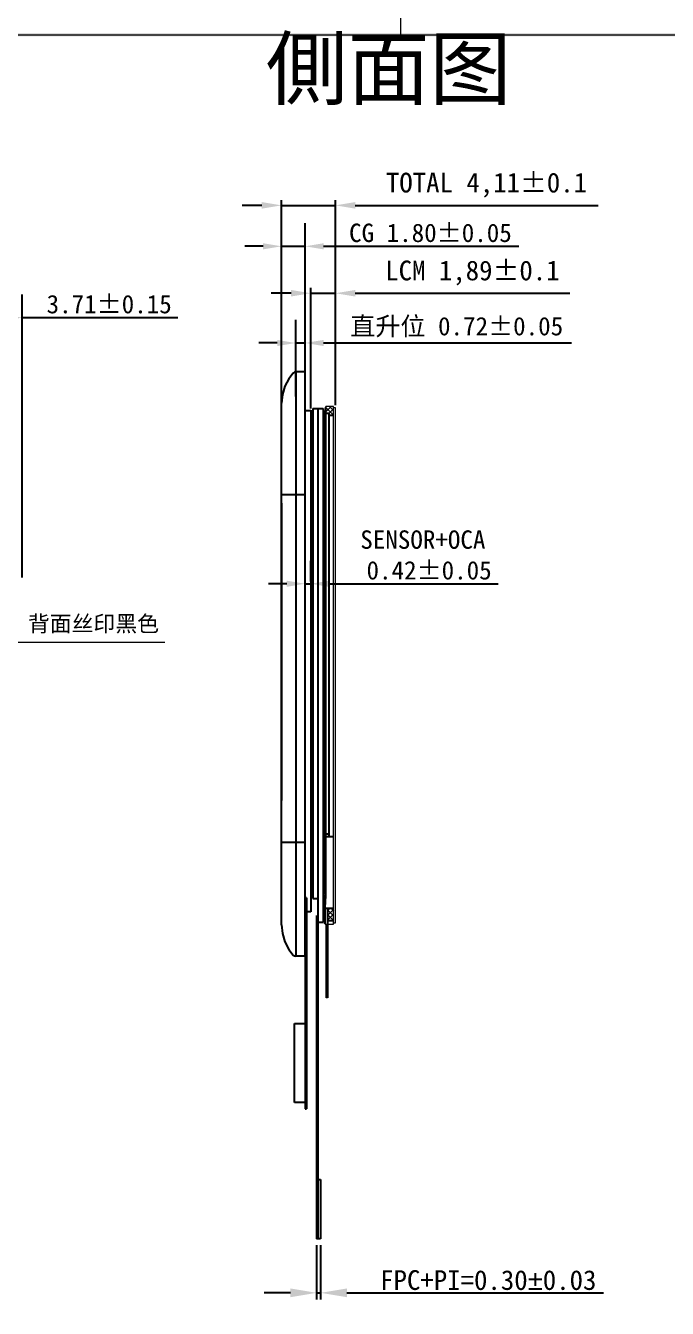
# Model space of a CAD drawing. Extents: x -128 to 4168, y -1774 to 38.
# Drawn here: x 2038.6 to 2087.5, y -899 to -801.4 of the extents above; entities that cross this region are included whole.
import ezdxf

# ---------------------------------------------------------------- set-up
doc = ezdxf.new("R2010")
doc.units = 0
doc.header["$LTSCALE"] = 16.335
for name, color, linetype, lineweight in [('BL', 6, 'Continuous', 13), ('BL-HOU', 7, 'Continuous', 13), ('dim', 3, 'Continuous', 13), ('标注层', 4, 'Continuous', 25)]:
    doc.layers.add(name, color=color, linetype=linetype, lineweight=lineweight)
for name, color, linetype in [('CG', 5, 'Continuous'), ('COVER LENS', 6, 'Continuous'), ('DIM（标注）', 3, 'Continuous'), ('FPC', 30, 'Continuous'), ('FRAME', 7, 'Continuous'), ('LCD-FPC', 6, 'Continuous')]:
    doc.layers.add(name, color=color, linetype=linetype)
doc.styles.add('Arial', font='simhei.ttf')
doc.styles.add('style1', font='')
doc.styles.add('WMF-ARIAL0', font='arial.ttf')
doc.styles.add('常规', font='')
doc.styles.get('style1').set_extended_font_data('宋体')
doc.styles.get('常规').set_extended_font_data('SimSun')
doc.dimstyles.new('ISO-25', dxfattribs={"dimtxt": 1.6, "dimasz": 1.2, "dimexe": 0.4, "dimexo": 0.2, "dimtad": 1, "dimtxsty": 'style1', "dimcen": 1, "dimadec": 0, "dimazin": 0, "dimtfac": 1, "dimtmove": 0, "dimatfit": 3, "dimfxl": 0.4, "dimarcsym": 0})
doc.dimstyles.new('ISO-25$7', dxfattribs={"dimscale": 0.5, "dimtxt": 3, "dimasz": 2, "dimexe": 0.65, "dimexo": 0, "dimtad": 0, "dimzin": 1, "dimdsep": 46, "dimtxsty": 'style1', "dimcen": 1.6, "dimclre": 73, "dimazin": 0, "dimtfac": 1, "dimtofl": 0, "dimtmove": 0, "dimatfit": 0, "dimfxl": 1, "dimtolj": 1, "dimlwd": 9, "dimlwe": 9, "dimarcsym": 0})
doc.dimstyles.new('标注-赛华', dxfattribs={"dimtxt": 2.5, "dimasz": 2.5, "dimexe": 1.25, "dimexo": 0.65, "dimtad": 1, "dimzin": 1, "dimdsep": 46, "dimtxsty": 'Arial', "dimcen": 1.5, "dimadec": 0, "dimazin": 0, "dimtfac": 1, "dimtmove": 0, "dimatfit": 3, "dimfxl": 1, "dimtolj": 1, "dimtzin": 0, "dimarcsym": 0})
doc.dimstyles.new('标注模版', dxfattribs={"dimtxt": 1.5, "dimasz": 2, "dimexe": 0.5, "dimexo": 0.5, "dimgap": 0.2, "dimtad": 1, "dimzin": 1, "dimdsep": 46, "dimtxsty": 'Arial', "dimcen": 1, "dimclrd": 3, "dimclre": 3, "dimclrt": 3, "dimadec": 0, "dimazin": 0, "dimtp": 1.2, "dimtm": 1.2, "dimtfac": 1, "dimtmove": 0, "dimatfit": 3, "dimfxl": 1, "dimtolj": 1, "dimarcsym": 0})

# ---------------------------------------------------------------- blocks, each defined once
blk = doc.blocks.new('*D835')
at = {"layer": 'Defpoints', "color": 0}
for p in [(1849.906, -531.4), (1847.356, -549.433), (1849.906, -549.715), (2038.373, -823.612), (2034.663, -844.006), (2038.373, -844.288)]:
    blk.add_point(p, dxfattribs=at)
at = {"layer": 'dim', "color": 3, "lineweight": -2}
for p, q in [((1847.356, -548.523), (1847.356, -529.65)), ((1849.906, -548.805), (1849.906, -529.65)), ((1845.956, -531.4), (1844.556, -531.4)), ((1847.356, -531.4), (1849.906, -531.4)), ((1851.306, -531.4), (1863.161, -531.4)), ((2034.663, -843.096), (2034.663, -821.862)), ((2038.373, -843.378), (2038.373, -821.862)), ((2036.063, -823.612), (2036.973, -823.612)), ((2038.373, -823.612), (2050.212, -823.612))]:
    blk.add_line(p, q, dxfattribs=at)
at = {"layer": 'dim', "color": 3}
for points in [[(1845.956, -531.167), (1845.956, -531.634), (1847.356, -531.4)], [(1851.306, -531.167), (1851.306, -531.634), (1849.906, -531.4)], [(2036.063, -823.378), (2036.063, -823.845), (2034.663, -823.612)], [(2036.973, -823.378), (2036.973, -823.845), (2038.373, -823.612)]]:
    blk.add_solid(points, dxfattribs=at)
at = {"layer": 'dim', "color": 3, "char_height": 1.4, "attachment_point": 5, "style": 'Arial'}
for s, insert in [('\\A1;2.55±0.15', (1857.934, -530.385)), ('\\A1;3.71±0.15', (2044.992, -822.596))]:
    blk.add_mtext(s, dxfattribs=dict(at, insert=insert))
blk = doc.blocks.new('*D840')
at = {"layer": 'Defpoints', "color": 0}
for p in [(2059.906, -818.187), (2058.106, -834.416), (2059.906, -834.405)]:
    blk.add_point(p, dxfattribs=at)
at = {"layer": 'dim', "color": 3, "lineweight": -2}
for p, q in [((2058.106, -833.506), (2058.106, -816.437)), ((2059.906, -833.495), (2059.906, -816.437)), ((2056.706, -818.187), (2055.306, -818.187)), ((2058.106, -818.187), (2059.906, -818.187)), ((2061.306, -818.187), (2076.172, -818.187))]:
    blk.add_line(p, q, dxfattribs=at)
at = {"layer": 'dim', "color": 3}
for points in [[(2056.706, -817.954), (2056.706, -818.42), (2058.106, -818.187)], [(2061.306, -817.954), (2061.306, -818.42), (2059.906, -818.187)]]:
    blk.add_solid(points, dxfattribs=at)
at = {"layer": 'dim', "color": 3, "insert": (2069.439, -817.172), "char_height": 1.4, "attachment_point": 5, "style": 'Arial'}
blk.add_mtext('\\A1;CG 1.80±0.05', dxfattribs=at)
blk = doc.blocks.new('*D841')
at = {"layer": 'Defpoints', "color": 0}
for p in [(2059.906, -825.541), (2059.184, -830.515), (2059.906, -830.515)]:
    blk.add_point(p, dxfattribs=at)
at = {"layer": 'dim', "color": 3, "lineweight": -2}
for p, q in [((2059.184, -829.605), (2059.184, -823.791)), ((2059.906, -829.605), (2059.906, -823.791)), ((2057.784, -825.541), (2056.384, -825.541)), ((2059.184, -825.541), (2059.906, -825.541)), ((2061.306, -825.541), (2080.168, -825.541))]:
    blk.add_line(p, q, dxfattribs=at)
at = {"layer": 'dim', "color": 3}
for points in [[(2057.784, -825.307), (2057.784, -825.774), (2059.184, -825.541)], [(2061.306, -825.307), (2061.306, -825.774), (2059.906, -825.541)]]:
    blk.add_solid(points, dxfattribs=at)
at = {"layer": 'dim', "color": 3, "insert": (2071.437, -824.34), "char_height": 1.4, "attachment_point": 5, "style": 'Arial'}
blk.add_mtext('\\A1;直升位 0.72±0.05', dxfattribs=at)
blk = doc.blocks.new('*D842')
at = {"layer": 'Defpoints', "color": 0}
for p in [(2060.331, -843.856), (2059.906, -844.601), (2060.331, -844.601)]:
    blk.add_point(p, dxfattribs=at)
at = {"layer": 'dim', "color": 3, "lineweight": -2}
for p, q in [((2059.906, -843.691), (2059.906, -842.106)), ((2060.331, -843.691), (2060.331, -842.106)), ((2058.506, -843.856), (2057.106, -843.856)), ((2059.906, -843.856), (2060.331, -843.856)), ((2061.731, -843.856), (2074.592, -843.856))]:
    blk.add_line(p, q, dxfattribs=at)
at = {"layer": 'dim', "color": 3}
for points in [[(2058.506, -843.622), (2058.506, -844.089), (2059.906, -843.856)], [(2061.731, -843.622), (2061.731, -844.089), (2060.331, -843.856)]]:
    blk.add_solid(points, dxfattribs=at)
at = {"layer": 'dim', "color": 3, "insert": (2068.861, -841.674), "char_height": 1.4, "attachment_point": 5, "style": 'Arial'}
blk.add_mtext('\\A1;SENSOR+OCA\\P 0.42±0.05', dxfattribs=at)
blk = doc.blocks.new('*D851')
at = {"layer": 'Defpoints', "color": 0}
for p in [(1892.291, -534.497), (1885.615, -537.547), (1890.941, -537.547), (2131.002, -850.844), (2133.812, -850.844), (2133.812, -854.028)]:
    blk.add_point(p, dxfattribs=at)
at = {"layer": 'dim', "color": 3, "lineweight": -2}
for p, q in [((1885.615, -533.097), (1885.615, -531.697)), ((1891.381, -534.497), (1883.865, -534.497)), ((1885.615, -534.497), (1885.615, -537.547)), ((1890.031, -537.547), (1883.865, -537.547)), ((1885.615, -538.947), (1885.615, -550.786)), ((2131.002, -851.754), (2131.002, -855.778)), ((2133.812, -851.754), (2133.812, -855.778)), ((2129.602, -854.028), (2128.202, -854.028)), ((2131.002, -854.028), (2133.812, -854.028)), ((2135.212, -854.028), (2147.082, -854.028))]:
    blk.add_line(p, q, dxfattribs=at)
at = {"layer": 'dim', "color": 3}
for points in [[(1885.382, -533.097), (1885.849, -533.097), (1885.615, -534.497)], [(1885.382, -538.947), (1885.849, -538.947), (1885.615, -537.547)], [(2129.602, -853.795), (2129.602, -854.261), (2131.002, -854.028)], [(2135.212, -853.795), (2135.212, -854.261), (2133.812, -854.028)]]:
    blk.add_solid(points, dxfattribs=at)
at = {"layer": 'dim', "color": 3, "insert": (1884.6, -545.567), "char_height": 1.4, "attachment_point": 5, "rotation": 90, "style": 'Arial'}
blk.add_mtext('\\A1;3.05±0.05', dxfattribs=at)
at = {"layer": 'dim', "color": 3, "insert": (2141.847, -853.013), "char_height": 1.4, "attachment_point": 5, "style": 'Arial'}
blk.add_mtext('\\A1;2.81±0.20', dxfattribs=at)
blk = doc.blocks.new('A$C2213260D')
at = {"color": 2}
for p, q in [((0.15, 39.08), (0.95, 39.08)), ((0.15, 39.08), (0.15, 1.8)), ((0.55, 39.08), (0.55, 0)), ((0.95, 39.08), (0.95, 0)), ((0.15, 1.8), (0.55, 1.8)), ((0.55, 0), (0.95, 0))]:
    blk.add_line(p, q, dxfattribs=at)
for p, q in [((0, 38.88), (0, 2.2)), ((0.15, 38.88), (0, 38.88)), ((0.95, 38.88), (1.1, 38.88)), ((1.1, 38.88), (1.1, 2.2)), ((0, 2.2), (0.15, 2.2)), ((0.95, 2.2), (1.1, 2.2))]:
    blk.add_line(p, q)
blk = doc.blocks.new('A$C0120759A')
at = {"layer": 'dim', "lineweight": 5}
h = blk.add_hatch(dxfattribs=at)
h.set_pattern_fill('ANSI37', color=1, scale=0.08, style=0)
h.set_pattern_definition([(45, (-1674.31652, 79.8007), (-0.179605122, 0.179605122), []), (135, (-1674.31652, 79.8007), (-0.179605122, -0.179605122), [])])
h.paths.add_polyline_path([(0.27, 5.898), (0.72, 5.898), (0.72, 6.798), (0.27, 6.798)])
h.paths.add_polyline_path([(0.72, 44.978), (0.36, 44.978), (0.14, 44.978), (0.14, 44.478), (0.37, 44.478), (0.37, 44.328), (0.72, 44.328)])
for p, q in [((0.14, 44.478), (0.37, 44.478)), ((0.37, 44.478), (0.37, 12.253)), ((0.37, 44.328), (0.72, 44.328)), ((0.14, 12.468), (0.37, 12.468)), ((0.72, 12.253), (0.14, 12.253)), ((0.27, 5.898), (0.72, 5.898))]:
    blk.add_line(p, q)
at = {"layer": 'BL', "color": 5}
for p, q in [((0.14, 44.928), (0.08, 44.928)), ((0.08, 44.928), (0.08, 7.798)), ((0.03, 6.858), (0.03, 5.648)), ((0.03, 5.648), (0.09, 5.648))]:
    blk.add_line(p, q, dxfattribs=at)
at = {"layer": 'BL', "color": 0}
for p, q in [((0.36, 44.978), (0.14, 44.978)), ((0.14, 44.978), (0.14, 7.798)), ((0.72, 44.978), (0.36, 44.978)), ((0.72, 5.598), (0.72, 44.978)), ((0.09, 6.858), (0.09, 5.598)), ((0.09, 5.598), (0.72, 5.598))]:
    blk.add_line(p, q, dxfattribs=at)
at = {"layer": 'BL', "color": 251}
for p, q in [((0.87, 44.878), (0.72, 44.878)), ((0.87, 5.698), (0.87, 44.878)), ((0, 6.861), (0, 5.648)), ((0.72, 5.698), (0.87, 5.698))]:
    blk.add_line(p, q, dxfattribs=at)
at = {"layer": 'dim', "color": 251, "lineweight": 5}
for p, q in [((0.061, 7.439), (0.031, 7.439)), ((0.03, 5.648), (0, 5.648))]:
    blk.add_line(p, q, dxfattribs=at)
at = {"layer": 'dim', "color": 2, "lineweight": 5}
blk.add_line((0.27, 0), (0.17, 0), dxfattribs=at)
at = {"layer": 'FRAME', "color": 251}
blk.add_line((0, 6.861), (0.031, 7.439), dxfattribs=at)
at = {"layer": 'FRAME', "color": 5}
blk.add_line((0.03, 6.862), (0.08, 7.802), dxfattribs=at)
at = {"layer": 'FRAME'}
for p, q in [((0.09, 6.858), (0.14, 7.798)), ((0.72, 6.798), (0.09, 6.798)), ((0.27, 6.798), (0.27, 5.598))]:
    blk.add_line(p, q, dxfattribs=at)
at = {"layer": 'FRAME', "color": 2}
for p, q in [((0.17, 5.598), (0.17, 0)), ((0.27, 5.598), (0.27, 0))]:
    blk.add_line(p, q, dxfattribs=at)
blk = doc.blocks.new('*D852')
at = {"layer": 'Defpoints', "color": 0}
for p in [(1892.541, -527.603), (1890.941, -540.427), (1892.541, -540.416), (2060.781, -893.678), (2061.081, -893.678), (2061.081, -897.79)]:
    blk.add_point(p, dxfattribs=at)
at = {"layer": 'dim', "color": 3, "lineweight": -2}
for p, q in [((1890.941, -539.517), (1890.941, -525.853)), ((1892.541, -539.506), (1892.541, -525.853)), ((1889.541, -527.603), (1888.141, -527.603)), ((1890.941, -527.603), (1892.541, -527.603)), ((1893.941, -527.603), (1908.808, -527.603))]:
    blk.add_line(p, q, dxfattribs=at)
at = {"layer": 'dim', "color": 3}
for points in [[(1889.541, -527.37), (1889.541, -527.836), (1890.941, -527.603)], [(1893.941, -527.37), (1893.941, -527.836), (1892.541, -527.603)]]:
    blk.add_solid(points, dxfattribs=at)
at = {"layer": 'DIM（标注）', "color": 3, "lineweight": -2}
for p, q in [((2060.781, -894.178), (2060.781, -898.29)), ((2061.081, -894.178), (2061.081, -898.29)), ((2058.781, -897.79), (2056.781, -897.79)), ((2060.781, -897.79), (2061.081, -897.79)), ((2063.081, -897.79), (2082.6, -897.79))]:
    blk.add_line(p, q, dxfattribs=at)
at = {"layer": 'DIM（标注）', "color": 3}
for points in [[(2058.781, -897.457), (2058.781, -898.124), (2060.781, -897.79)], [(2063.081, -897.457), (2063.081, -898.124), (2061.081, -897.79)]]:
    blk.add_solid(points, dxfattribs=at)
at = {"layer": 'dim', "color": 3, "insert": (1902.075, -526.588), "char_height": 1.4, "attachment_point": 5, "style": 'Arial'}
blk.add_mtext('\\A1;CG 1.60±0.05', dxfattribs=at)
at = {"layer": 'DIM（标注）', "color": 3, "insert": (2073.84, -896.832), "char_height": 1.5, "attachment_point": 5, "style": 'Arial'}
blk.add_mtext('\\A1;FPC+PI=0.30{\\fArial|b0|i0|c134|p34;%%P}0.03', dxfattribs=at)
blk = doc.blocks.new('*D853')
at = {"layer": 'Defpoints', "color": 0}
for p in [(1892.541, -531.552), (1892.041, -536.526), (1892.541, -536.526), (2062.216, -815.074), (2058.106, -830.253), (2062.216, -830.478)]:
    blk.add_point(p, dxfattribs=at)
at = {"layer": 'dim', "color": 3, "lineweight": -2}
for p, q in [((1892.041, -535.616), (1892.041, -529.802)), ((1892.541, -535.616), (1892.541, -529.802)), ((1890.641, -531.552), (1889.241, -531.552)), ((1892.041, -531.552), (1892.541, -531.552)), ((1893.941, -531.552), (1912.804, -531.552))]:
    blk.add_line(p, q, dxfattribs=at)
at = {"layer": 'dim', "color": 3}
for points in [[(1890.641, -531.318), (1890.641, -531.785), (1892.041, -531.552)], [(1893.941, -531.318), (1893.941, -531.785), (1892.541, -531.552)]]:
    blk.add_solid(points, dxfattribs=at)
at = {"layer": 'DIM（标注）', "color": 0, "lineweight": -2}
for p, q in [((2058.106, -830.053), (2058.106, -814.674)), ((2062.216, -830.278), (2062.216, -814.674))]:
    blk.add_line(p, q, dxfattribs=at)
at = {"layer": 'DIM（标注）', "color": 3, "lineweight": -2}
for p, q in [((2056.606, -815.074), (2055.106, -815.074)), ((2058.106, -815.074), (2062.216, -815.074)), ((2063.716, -815.074), (2082.191, -815.074))]:
    blk.add_line(p, q, dxfattribs=at)
at = {"layer": 'DIM（标注）', "color": 3}
for points in [[(2056.606, -814.824), (2056.606, -815.324), (2058.106, -815.074)], [(2063.716, -814.824), (2063.716, -815.324), (2062.216, -815.074)]]:
    blk.add_solid(points, dxfattribs=at)
at = {"layer": 'dim', "color": 3, "insert": (1904.072, -530.351), "char_height": 1.4, "attachment_point": 5, "style": 'Arial'}
blk.add_mtext('\\A1;直升位 0.50±0.05', dxfattribs=at)
at = {"layer": 'DIM（标注）', "color": 0, "insert": (2073.703, -813.536), "char_height": 1.5, "attachment_point": 5, "style": 'style1'}
blk.add_mtext('TOTAL 4,11%%P0.1', dxfattribs=at)
blk = doc.blocks.new('*D854')
at = {"layer": 'Defpoints', "color": 0}
for p in [(1892.716, -549.867), (1892.541, -550.612), (1892.716, -550.612), (2062.216, -821.756), (2060.331, -830.728), (2062.216, -830.478)]:
    blk.add_point(p, dxfattribs=at)
at = {"layer": 'dim', "color": 3, "lineweight": -2}
for p, q in [((1892.541, -549.702), (1892.541, -548.117)), ((1892.716, -549.702), (1892.716, -548.117)), ((1891.141, -549.867), (1889.741, -549.867)), ((1892.541, -549.867), (1892.716, -549.867)), ((1894.116, -549.867), (1913.993, -549.867))]:
    blk.add_line(p, q, dxfattribs=at)
at = {"layer": 'dim', "color": 3}
for points in [[(1891.141, -549.633), (1891.141, -550.1), (1892.541, -549.867)], [(1894.116, -549.633), (1894.116, -550.1), (1892.716, -549.867)]]:
    blk.add_solid(points, dxfattribs=at)
at = {"layer": 'DIM（标注）', "color": 0, "lineweight": -2}
for p, q in [((2060.331, -830.528), (2060.331, -821.356)), ((2062.216, -830.278), (2062.216, -821.356))]:
    blk.add_line(p, q, dxfattribs=at)
at = {"layer": 'DIM（标注）', "color": 3, "lineweight": -2}
for p, q in [((2058.831, -821.756), (2057.331, -821.756)), ((2060.331, -821.756), (2062.216, -821.756)), ((2063.716, -821.756), (2080.049, -821.756))]:
    blk.add_line(p, q, dxfattribs=at)
at = {"layer": 'DIM（标注）', "color": 3}
for points in [[(2058.831, -821.506), (2058.831, -822.006), (2060.331, -821.756)], [(2063.716, -821.506), (2063.716, -822.006), (2062.216, -821.756)]]:
    blk.add_solid(points, dxfattribs=at)
at = {"layer": 'dim', "color": 3, "insert": (1904.755, -548.662), "char_height": 1.4, "attachment_point": 5, "style": 'Arial'}
blk.add_mtext('\\A1;全贴OCA 0.17±0.05', dxfattribs=at)
at = {"layer": 'DIM（标注）', "color": 0, "insert": (2072.633, -820.218), "char_height": 1.5, "attachment_point": 5, "style": 'style1'}
blk.add_mtext('LCM 1,89%%P0.1', dxfattribs=at)

msp = doc.modelspace()

# ---------------------------------------------------------------- hatches: boundary and pattern name
at = {"layer": 'BL-HOU'}
h = msp.add_hatch(color=7, dxfattribs=at)
h.dxf.hatch_style = 2
h.paths.add_polyline_path([(2221.71, -802.205), (2221.938, -801.976), (1974.418, -802.205)])
h = msp.add_hatch(color=7, dxfattribs=at)
h.dxf.hatch_style = 2
h.paths.add_polyline_path([(2221.938, -801.976), (1974.418, -802.205), (1974.418, -801.976)])

# ---------------------------------------------------------------- linework, layer by layer
at = {"color": 7, "linetype": 'Continuous'}
for p, q in [((2059.906, -837.089), (2058.106, -837.089)), ((2058.106, -837.718), (2058.106, -860.352)), ((2059.906, -863.531), (2058.106, -863.531))]:
    msp.add_line(p, q, dxfattribs=at)
at = {"color": 30, "linetype": 'Continuous'}
for p, q in [((2060.781, -869.078), (2060.781, -893.678)), ((2060.881, -869.078), (2060.881, -893.678)), ((2060.881, -893.678), (2060.781, -893.678))]:
    msp.add_line(p, q, dxfattribs=at)
at = {"layer": 'BL-HOU', "color": 7, "lineweight": 0}
msp.add_lwpolyline([(2067.195, -802.09), (2067.195, -796.499)], dxfattribs=at)
msp.add_lwpolyline([(1974.418, -802.09), (2221.824, -802.09), (2221.824, -973.723), (1974.418, -973.723)], close=True, dxfattribs=at)
at = {"layer": 'CG', "color": 0}
for p, q in [((2060.881, -889.178), (2061.081, -889.178)), ((2061.081, -889.178), (2061.081, -893.678)), ((2061.081, -893.678), (2060.881, -893.678))]:
    msp.add_line(p, q, dxfattribs=at)
at = {"layer": 'COVER LENS'}
for p, q in [((2059.906, -827.745), (2059.184, -827.745)), ((2059.184, -827.745), (2059.184, -872.175)), ((2059.906, -872.175), (2059.906, -827.745)), ((2058.106, -869.8), (2058.106, -830.12)), ((2059.906, -872.175), (2059.184, -872.175))]:
    msp.add_line(p, q, dxfattribs=at)
for points in [[(2059, -827.826), (2058.665, -828.255), (2058.358, -828.837), (2058.17, -829.467), (2058.106, -830.12)], [(2058.106, -869.8), (2058.17, -870.453), (2058.358, -871.083), (2058.665, -871.665), (2059, -872.094)]]:
    msp.add_lwpolyline(points, dxfattribs=at)
for centre, start, end in [((2059.184, -827.995), 90, 137.45936), ((2059.184, -871.925), 222.54064, 270)]:
    msp.add_arc(centre, 0.25, start, end, dxfattribs=at)
at = {"layer": 'FPC', "color": 2}
for p, q in [((2060.006, -867.753), (2059.906, -867.753)), ((2060.006, -867.753), (2060.006, -883.805)), ((2059.906, -869.082), (2059.906, -883.805)), ((2059.906, -883.805), (2060.006, -883.805))]:
    msp.add_line(p, q, dxfattribs=at)
at = {"layer": 'FPC', "color": 0}
for p, q in [((2059.106, -883.305), (2059.106, -877.305)), ((2059.106, -877.305), (2059.906, -877.305)), ((2059.906, -883.305), (2059.106, -883.305))]:
    msp.add_line(p, q, dxfattribs=at)
at = {"layer": 'LCD-FPC', "color": 3}
for p, q in [((2059.906, -830.669), (2060.331, -830.669)), ((2060.331, -830.669), (2060.331, -868.805)), ((2060.331, -868.805), (2059.906, -868.805))]:
    msp.add_line(p, q, dxfattribs=at)

# ---------------------------------------------------------------- block references
at = {"ltscale": 0.01}
for name, p in [('A$C2213260D', (2060.331, -869.608)), ('A$C0120759A', (2061.346, -875.356))]:
    msp.add_blockref(name, p, dxfattribs=at)

# ---------------------------------------------------------------- texts
at = {"layer": 'dim', "ltscale": 0.05, "insert": (2038.812, -846.28), "char_height": 1.21889, "width": 18.04993, "attachment_point": 1, "style": '常规'}
msp.add_mtext('{\\C3;背面丝印黑色}', dxfattribs=at)
at = {"layer": '标注层', "insert": (2056.914, -802.377), "char_height": 4.56662, "width": 24.37949, "attachment_point": 1, "style": 'WMF-ARIAL0'}
msp.add_mtext('{\\fSimSun|b0|i0|c134|p2;側面图}', dxfattribs=at)

# ---------------------------------------------------------------- dimensions: what is measured, and where the dimension line sits
at = {"layer": 'dim'}
for base, p1, p2, override, picture, middle in [((2038.373, -823.612), (2034.663, -844.006), (2038.373, -844.288), {"dimscale": 1.4, "dimtxt": 1, "dimasz": 1, "dimgap": 0.2, "dimclrd": 3, "dimclre": 3, "dimclrt": 3, "dimtol": 1, "dimtp": 0.15, "dimtm": 0.15}, '*D835', (2044.992, -822.596)), ((2133.812, -854.028), (2131.002, -850.844), (2133.812, -850.844), {"dimscale": 1.4, "dimtxt": 1, "dimasz": 1, "dimgap": 0.2, "dimclrd": 3, "dimclre": 3, "dimclrt": 3, "dimtol": 1, "dimtp": 0.2, "dimtm": 0.2}, '*D851', (2141.847, -853.013))]:
    dim = msp.add_linear_dim(base=base, p1=p1, p2=p2, dimstyle='标注-赛华', override=override, dxfattribs=at)
    dim.commit()
    dim.dimension.update_dxf_attribs({"geometry": picture, "text_midpoint": middle})
dim = msp.add_linear_dim(base=(2059.906, -818.187), p1=(2058.106, -834.416), p2=(2059.906, -834.405), text='CG <>', dimstyle='标注-赛华', override={"dimscale": 1.4, "dimtxt": 1, "dimasz": 1, "dimgap": 0.2, "dimclrd": 3, "dimclre": 3, "dimclrt": 3, "dimtol": 1, "dimtp": 0.05, "dimtm": 0.05}, dxfattribs=at)
dim.commit()
dim.dimension.update_dxf_attribs({"geometry": '*D840', "text_midpoint": (2069.439, -818.187), "dimtype": 160})
for base, p1, p2, text, picture, middle in [((2059.906, -825.541), (2059.184, -830.515), (2059.906, -830.515), '直升位 <>', '*D841', (2071.437, -824.34)), ((2060.3307, -843.8557), (2059.9058, -844.6015), (2060.3307, -844.6015), 'SENSOR+OCA\\P <>', '*D842', (2068.8613, -841.6736))]:
    dim = msp.add_linear_dim(base=base, p1=p1, p2=p2, text=text, dimstyle='标注-赛华', override={"dimscale": 1.4, "dimtxt": 1, "dimasz": 1, "dimgap": 0.2, "dimclrd": 3, "dimclre": 3, "dimclrt": 3, "dimtol": 1, "dimtp": 0.05, "dimtm": 0.05}, dxfattribs=at)
    dim.commit()
    dim.dimension.update_dxf_attribs({"geometry": picture, "text_midpoint": middle})
at = {"layer": 'DIM（标注）', "color": 30}
dim = msp.add_linear_dim(base=(2061.081, -897.79), p1=(2060.781, -893.678), p2=(2061.081, -893.678), text='FPC+PI=<>{\\fArial|b0|i0|c134|p34;%%P}0.03', dimstyle='标注模版', dxfattribs=at)
dim.commit()
dim.dimension.update_dxf_attribs({"geometry": '*D852', "text_midpoint": (2073.84, -896.832)})
at = {"layer": 'DIM（标注）', "color": 3}
for base, p1, text, picture, middle in [((2062.216, -815.074), (2058.106, -830.253), 'TOTAL <>%%P0.1', '*D853', (2073.703, -813.536)), ((2062.216, -821.7559), (2060.3307, -830.7282), 'LCM <>%%P0.1', '*D854', (2072.6326, -820.2184))]:
    dim = msp.add_linear_dim(base=base, p1=p1, p2=(2062.216, -830.478), text=text, dimstyle='ISO-25', override={"dimtxt": 1.5, "dimasz": 1.5, "dimclrd": 3, "dimfxl": 1.25, "dimarcsym": 1}, dxfattribs=at)
    dim.commit()
    dim.dimension.update_dxf_attribs({"geometry": picture, "text_midpoint": middle})

# ---------------------------------------------------------------- leaders
msp.add_leader([(2036.744, -848.29), (2049.223, -848.29)], dimstyle='ISO-25$7', override={"dimgap": 0.625, "dimtad": 0, "dimarcsym": 1})

doc.saveas('drawing.dxf')
